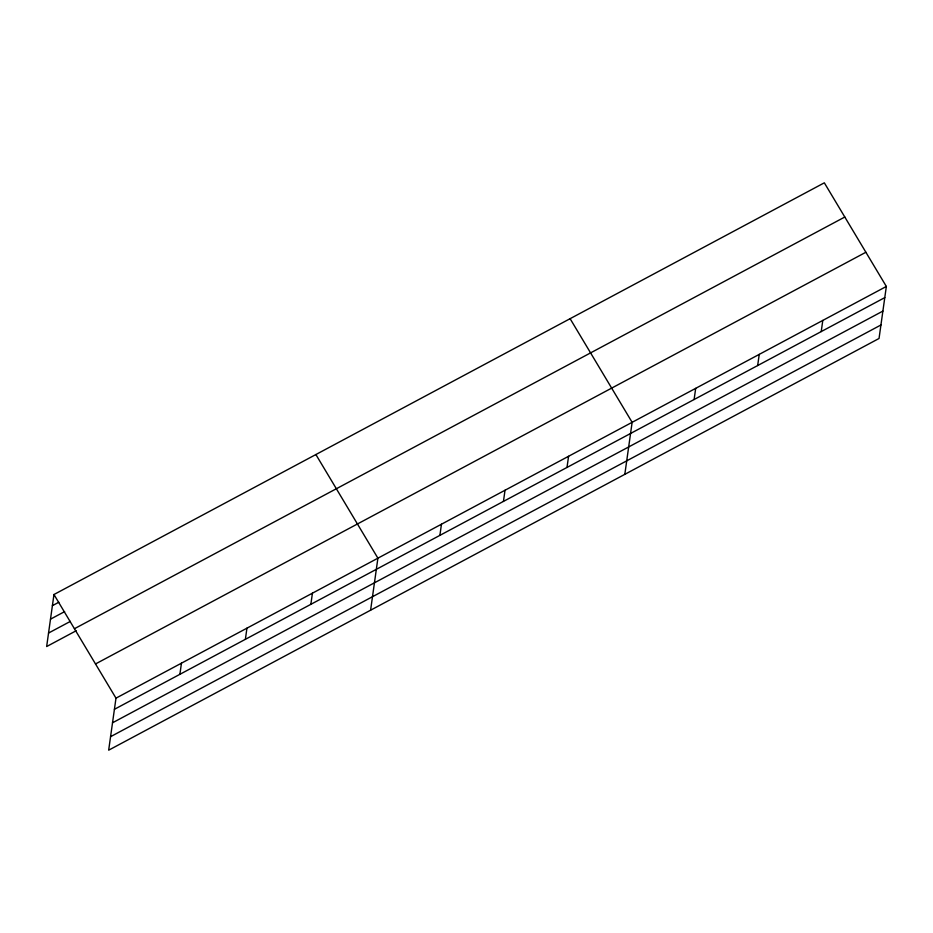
<?xml version="1.0" encoding="UTF-8"?>
<svg xmlns="http://www.w3.org/2000/svg" width="933" height="933" viewBox="0 0 933 933"><rect width="100%" height="100%" fill="white"/><g stroke="black" fill="none" stroke-linecap="round" stroke-linejoin="round"><path stroke-width="1.4" d="M53.962 594.519L115.984 698.164L108.671 750.179L879.038 338.481L886.35 286.454L824.329 182.821L53.962 594.519L46.65 646.546L76.179 630.755M179.894 674.326L181.457 663.165M245.379 639.327L246.942 628.166M310.852 604.327L312.427 593.178M370.599 610.194L377.9 558.179L315.89 454.546M439.898 535.367L441.461 524.218M503.447 501.406L505.021 490.245M567.007 467.445L568.57 456.284M624.818 474.337L632.131 422.322L570.11 318.689M694.117 399.511L695.68 388.35M757.666 365.549L759.24 354.388M821.227 331.577L822.789 320.427M52.388 605.68L58.814 602.251M50.499 619.162L64.622 611.616M48.539 633.052L70.372 621.39M74.43 628.725L844.797 217.027M95.516 663.958L865.882 252.26M115.984 698.164L886.35 286.454M114.409 709.313L884.787 297.615M112.52 722.795L882.886 311.097M110.56 736.697L880.939 324.987"/></g></svg>
